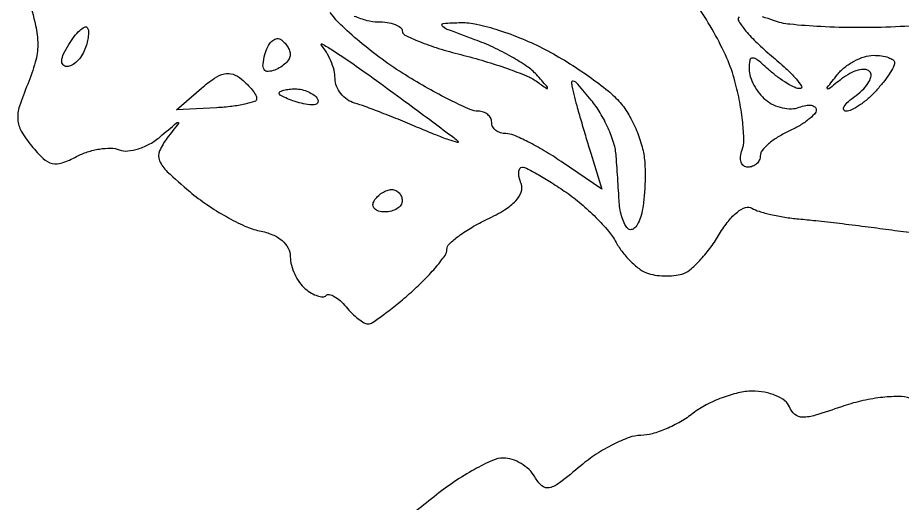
# Model space of a CAD drawing. Extents: x 0 to 102, y 0 to 135.
# Drawn here: x 86.85 to 93.54, y 77.83 to 81.5 of the extents above; entities that cross this region are included whole.
import ezdxf

# ---------------------------------------------------------------- set-up
doc = ezdxf.new("R2010")
doc.units = 0
doc.header["$MEASUREMENT"] = 0

msp = doc.modelspace()

# ---------------------------------------------------------------- linework, layer by layer
for points in [[(86.932156, 81.650952, -0.018769), (86.989238, 81.442118, -0.058511), (87.005563, 81.297487, -0.067186), (86.986961, 81.164196, -0.030746), (86.929223, 80.997968, 0.019986), (86.867168, 80.830987, 0.095019), (86.854383, 80.730361, 0.117159), (86.881099, 80.642865, 0.037782), (86.958749, 80.530604, 0.031663), (87.046758, 80.434982, 0.133298), (87.114651, 80.398024, 0.143441), (87.189075, 80.401859, 0.038765), (87.298329, 80.449852, -0.044041), (87.381315, 80.485269, -0.039411), (87.472358, 80.507217, -0.041577), (87.557676, 80.513601, -0.089735), (87.622145, 80.501375, 0.115862), (87.685684, 80.492699, 0.05395), (87.767634, 80.509548, 0.049343), (87.853924, 80.546969, 0.049159), (87.931327, 80.60061, -0.000732), (88.054358, 80.704829, -0.219685), (88.066707, 80.708231, -0.56724), (88.069339, 80.701548, -0.001125), (87.984371, 80.591851, 0.065138), (87.926847, 80.493944, 0.202274), (87.926701, 80.418941, 0.106408), (87.984534, 80.336061, 0.012343), (88.155029, 80.185053, 0.025549), (88.284763, 80.086615, 0.021592), (88.431199, 79.995861, 0.022145), (88.572163, 79.924723, 0.055034), (88.68195, 79.889177, -0.04631), (88.780057, 79.859289, -0.078239), (88.853426, 79.814866, -0.098007), (88.898614, 79.75839, -0.120433), (88.9146, 79.692984, 0.065181), (88.922937, 79.629306, 0.044411), (88.947951, 79.560592, 0.044445), (88.98467, 79.497448, 0.065726), (89.028134, 79.450493, 0.039536), (89.074799, 79.417621, 0.055825), (89.121128, 79.396757, 0.070463), (89.160344, 79.389989, 0.206775), (89.185278, 79.399878, -0.254365), (89.209818, 79.407127, -0.076276), (89.247514, 79.392801, -0.05576), (89.291734, 79.360772, -0.034968), (89.335903, 79.314544, 0.024914), (89.381203, 79.265185, 0.029526), (89.428815, 79.223477, 0.030567), (89.472318, 79.193763, 0.135351), (89.501922, 79.1856, 0.148606), (89.537208, 79.196324, 0.010479), (89.622623, 79.256158, 0.014082), (89.722608, 79.333786, 0.01012), (89.829963, 79.425796, 0.015818), (89.932995, 79.523813, 0.020952), (90.01997, 79.619679, 0.018862), (90.084549, 79.703372, 0.156118), (90.099, 79.748527, -0.206606), (90.116463, 79.788985, -0.028382), (90.188357, 79.849429, -0.028725), (90.286685, 79.914542, -0.020628), (90.403195, 79.976123, 0.02581), (90.535262, 80.047686, 0.065581), (90.61995, 80.116052, 0.104987), (90.660421, 80.181847, 0.179039), (90.65965, 80.245592, -0.037533), (90.645345, 80.293291, -0.069893), (90.642255, 80.333455, -0.114675), (90.650204, 80.359984, -0.269054), (90.66747, 80.37, -0.121494), (90.701714, 80.361554, -0.008746), (90.788039, 80.314272, -0.011862), (90.889797, 80.252955, -0.008675), (90.999897, 80.180287, -0.025481), (91.113337, 80.093748, -0.021013), (91.22524, 79.990612, -0.021517), (91.320027, 79.887031, -0.051713), (91.378228, 79.800989, 0.042873), (91.427652, 79.725071, 0.035869), (91.492109, 79.653694, 0.037316), (91.561047, 79.596796, 0.077171), (91.623427, 79.565784, 0.045684), (91.687404, 79.551744, 0.032369), (91.760821, 79.547333, 0.03284), (91.832118, 79.552358, 0.057661), (91.889309, 79.567035, 0.090791), (91.946271, 79.601763, 0.026519), (92.019412, 79.674351, 0.025698), (92.09458, 79.7664, 0.024963), (92.160691, 79.866545, -0.033308), (92.226545, 79.962771, -0.058296), (92.29458, 80.031106, -0.082116), (92.356603, 80.065576, -0.22808), (92.404913, 80.060481, 0.064437), (92.458297, 80.036328, 0.017481), (92.548047, 80.012335, 0.017388), (92.652713, 79.992043, 0.017257), (92.758798, 79.979014, -0.005448), (92.887256, 79.966307, -0.002079), (93.065904, 79.945916, -0.002058), (93.259779, 79.92216, -0.002523), (93.4407, 79.898307, 0.003353), (93.61684, 79.875382, 0.003186)], [(89.397229, 81.51329, 0.035025), (89.494247, 81.480453, 0.064171), (89.576911, 81.4698, -0.035536), (89.647264, 81.464794, -0.053893), (89.706641, 81.449647, -0.070446), (89.747371, 81.427496, -0.237318), (89.7606, 81.401194, 0.287203), (89.780689, 81.369105, 0.016717), (89.891069, 81.319989, 0.021209), (90.034526, 81.268787, 0.013617), (90.20475, 81.221094, -0.011175), (90.384096, 81.171788, -0.012227), (90.555708, 81.11585, -0.011727), (90.699824, 81.06111, -0.057957), (90.7758, 81.019383, 0.002708), (90.853781, 80.964578, 0.606885), (90.860086, 80.967891, 0.183324), (90.85482, 80.981609, 0.001476), (90.775605, 81.069757, 0.059548), (90.703892, 81.132251, 0.020301), (90.586496, 81.205405, 0.019854), (90.449106, 81.276402, 0.021615), (90.310305, 81.334113, -0.002874), (90.100038, 81.412433, -0.133976), (90.063369, 81.439094, -0.605361), (90.071413, 81.457454, -0.010926), (90.206307, 81.463839, -0.062907), (90.323487, 81.452058, -0.021137), (90.489552, 81.406434, -0.020648), (90.670889, 81.339896, -0.022209), (90.84166, 81.260047, -0.017899), (91.007462, 81.165646, -0.015633), (91.173921, 81.05548, -0.015905), (91.318127, 80.946374, -0.044206), (91.40945, 80.858197, -0.049383), (91.474586, 80.766159, -0.031281), (91.532355, 80.647975, -0.031279), (91.574934, 80.523495, -0.049347), (91.59384, 80.4123, -0.018765), (91.597344, 80.30381, -0.015306), (91.593179, 80.187691, -0.015579), (91.582726, 80.080948, -0.038592), (91.566669, 80.004075, -0.041902), (91.545455, 79.94886, -0.087118), (91.518576, 79.911555, -0.156185), (91.49091, 79.897753, -0.240375), (91.466025, 79.905969, -0.084034), (91.443999, 79.937323, -0.032164), (91.424136, 79.986989, -0.030738), (91.409084, 80.044809, -0.03298), (91.401676, 80.102694, 0.000708), (91.397366, 80.171271, 0.000293), (91.391353, 80.263984, 0.00029), (91.384792, 80.363346, 0.000375), (91.378645, 80.4546, 0.058363), (91.360676, 80.550826, 0.029723), (91.317204, 80.6661, 0.029062), (91.257591, 80.781121, 0.038425), (91.189716, 80.8776, 0.004978), (91.088188, 80.998175, 0.138521), (91.054204, 81.020718, 0.56129), (91.039461, 81.00798, 0.020571), (91.057849, 80.9199, 0.006163), (91.080068, 80.836132, 0.002351), (91.113001, 80.719987, 0.002328), (91.149957, 80.594153, 0.002853), (91.185703, 80.476946), (91.270903, 80.203192), (90.961413, 80.413496, 0.014754), (90.835057, 80.494013, 0.017625), (90.711327, 80.562023, 0.016555), (90.604232, 80.611689, 0.100619), (90.544661, 80.6238, -0.07735), (90.503685, 80.630177, -0.090002), (90.468908, 80.648651, -0.100775), (90.445659, 80.676136, -0.125966), (90.4374, 80.7084, 0.119387), (90.429584, 80.740667, 0.100671), (90.407544, 80.768149, 0.092148), (90.374581, 80.786604, 0.081835), (90.335762, 80.793, -0.104438), (90.274739, 80.805887, -0.010378), (90.138515, 80.869519, -0.012712), (89.978007, 80.953732, -0.009765), (89.807012, 81.053492, -0.018811), (89.631509, 81.169804, -0.016548), (89.457368, 81.303839, -0.016853), (89.308327, 81.435295, -0.047097), (89.216509, 81.539942, -0.000716)], [(92.308558, 81.507958, 0.352078), (92.304914, 81.474458, 0.030297), (92.359235, 81.399842, 0.029523), (92.443313, 81.309388, 0.017681), (92.552941, 81.211767, -0.012612), (92.660994, 81.117495, -0.026635), (92.738785, 81.038056, -0.041952), (92.780136, 80.982263, -0.577738), (92.770561, 80.964476, -0.11413), (92.730575, 80.972502, -0.027301), (92.670071, 81.003997, -0.026653), (92.602862, 81.048786, -0.023614), (92.537911, 81.102212, 0.010519), (92.448105, 81.180112, 0.157952), (92.410128, 81.195289, 0.383333), (92.388946, 81.178671, 0.043384), (92.3832, 81.112571, 0.079195), (92.392326, 81.055317, 0.044303), (92.42016, 80.990329, 0.042827), (92.460876, 80.928024, 0.053464), (92.509023, 80.878494, 0.065458), (92.566652, 80.842203, 0.054222), (92.635478, 80.819171, 0.056234), (92.704571, 80.812082, 0.08931), (92.762823, 80.82318, -0.04544), (92.811867, 80.837049, -0.083723), (92.853207, 80.837781, -0.133371), (92.88033, 80.825847, -0.226535), (92.8908, 80.803924, -0.194091), (92.877708, 80.77147, -0.035576), (92.828672, 80.727334, -0.033597), (92.760289, 80.681096, -0.02497), (92.6793, 80.639193, 0.031507), (92.598339, 80.595955, 0.039814), (92.529928, 80.545751, 0.044326), (92.481876, 80.496148, 0.171894), (92.4678, 80.456414, -0.107563), (92.460624, 80.423445, -0.099568), (92.44029, 80.395384, -0.095727), (92.409901, 80.37657, -0.091121), (92.374149, 80.37, -0.16335), (92.342644, 80.380575, -0.151328), (92.322715, 80.408328, -0.109719), (92.318317, 80.450548, -0.062995), (92.330567, 80.500479, 0.097113), (92.343572, 80.574996, 0.020688), (92.335355, 80.70694, 0.020902), (92.31272, 80.86155, 0.018547), (92.276557, 81.0201, 0.038863), (92.214918, 81.19489, 0.023811), (92.117005, 81.390383, 0.023609), (91.999028, 81.578916, 0.0338)], [(93.776326, 81.443471, 0.000442), (93.489565, 81.431315, -0.011242), (93.201472, 81.425331, -0.012719), (92.925047, 81.432839, -0.011993), (92.691301, 81.450773, -0.065785), (92.568382, 81.479806, 0.027581), (92.484746, 81.506429, 0.03629)], [(93.602856, 78.621769, 0.08281), (93.511615, 78.636134, 0.027914), (93.376804, 78.627372, 0.026883), (93.226137, 78.600815, 0.027748), (93.080809, 78.558442, -0.010189), (92.885149, 78.493861, -0.073962), (92.787545, 78.479032, -0.177514), (92.729269, 78.500189, -0.126868), (92.688659, 78.557218, 0.140736), (92.653861, 78.603369, 0.061492), (92.586804, 78.641968, 0.053982), (92.500453, 78.667886, 0.04797), (92.407005, 78.676119, 0.055764), (92.301549, 78.663466, 0.031885), (92.178693, 78.626193, 0.031473), (92.058394, 78.572292, 0.04494), (91.9602, 78.5088, -0.036157), (91.865725, 78.445336, -0.029729), (91.75682, 78.391407, -0.030706), (91.650358, 78.353873, -0.066933), (91.564841, 78.341481, 0.084741), (91.475719, 78.325327, 0.029695), (91.355818, 78.273534, 0.028481), (91.228156, 78.199746, 0.029629), (91.11146, 78.112812, -0.010738), (90.950903, 77.983497, -0.105084), (90.872847, 77.946066, -0.247021), (90.816836, 77.960164, -0.082602), (90.762365, 78.028212, 0.074301), (90.720281, 78.0826, 0.055742), (90.66005, 78.128632, 0.056182), (90.591753, 78.159868, 0.079342), (90.525801, 78.1704, 0.10589), (90.442477, 78.152554, 0.021614), (90.306956, 78.084529, 0.021872), (90.153488, 77.989978, 0.018999), (90.001254, 77.878072, 0.002523), (89.848125, 77.755017, 0.002323)]]:
    msp.add_lwpolyline(points, format="xyb")
for points in [[(87.377899, 81.427301, -0.178572), (87.388043, 81.405298, -0.042721), (87.387763, 81.364372, -0.038603), (87.379231, 81.314481, -0.029972), (87.362607, 81.261949, -0.054533), (87.336907, 81.212021, -0.057328), (87.301384, 81.169749, -0.063967), (87.261893, 81.140976, -0.126136), (87.224538, 81.1314, -0.219666), (87.196446, 81.144367, -0.202213), (87.186795, 81.17483, -0.089132), (87.201016, 81.22621, -0.027617), (87.239831, 81.296753, -0.023297), (87.281928, 81.357653, -0.040514), (87.322985, 81.403309, -0.052829), (87.357616, 81.429738, -0.345793)], [(88.839618, 81.336956, -0.06081), (88.8683, 81.313996, -0.051032), (88.892574, 81.283501, -0.053229), (88.909104, 81.250469, -0.089643), (88.9146, 81.220058, -0.137707), (88.906093, 81.189758, -0.061456), (88.880136, 81.157003, -0.05418), (88.842155, 81.126935, -0.048784), (88.797275, 81.104481, -0.079092), (88.746693, 81.093776, -0.269012), (88.717864, 81.108598, -0.173223), (88.708615, 81.148591, -0.03502), (88.722294, 81.221378, -0.049292), (88.743982, 81.280013, -0.085234), (88.774224, 81.322121, -0.127426), (88.807717, 81.341494, -0.209095)], [(89.5914, 81.007042, -0.001385), (89.805176, 80.850935, -0.002033), (89.992192, 80.712399, -0.000953), (90.150727, 80.593488, -0.037634), (90.1836, 80.564617, -0.763165), (90.179059, 80.556846, -0.017326), (90.114069, 80.576698, -0.012552), (90.014547, 80.613729, -0.005869), (89.8875, 80.666406, 0.004539), (89.747084, 80.725065, 0.00448), (89.605015, 80.781426, 0.004405), (89.479736, 80.828569, 0.017157), (89.40105, 80.854364, -0.082387), (89.344473, 80.881477, -0.071526), (89.29649, 80.926545, -0.073305), (89.264123, 80.982099, -0.09559), (89.253, 81.039747, 0.06108), (89.245311, 81.102454, 0.037478), (89.221936, 81.173242, 0.037123), (89.187742, 81.240881, 0.053595), (89.14725, 81.294214, -0.845464), (89.153764, 81.302832, -0.023453), (89.234097, 81.25608, -0.009593), (89.387113, 81.152929, -0.003908)], [(93.324159, 81.216, -0.033977), (93.385, 81.211861, -0.051921), (93.43634, 81.199318, -0.06749), (93.471685, 81.181001, -0.244158), (93.483, 81.159211, -0.127166), (93.474998, 81.128256, -0.019706), (93.441871, 81.073658, -0.02089), (93.396597, 81.011108, -0.016815), (93.342988, 80.947711, -0.028403), (93.282946, 80.888499, -0.031207), (93.218355, 80.838446, -0.032845), (93.158377, 80.803208, -0.116912), (93.115318, 80.793, -0.32087), (93.098805, 80.804814, -0.227826), (93.101611, 80.828245, -0.069477), (93.134442, 80.86676, -0.0237), (93.191747, 80.912983, 0.040505), (93.250135, 80.963406, 0.065472), (93.289635, 81.01572, 0.093241), (93.305377, 81.061674, 0.236646), (93.294561, 81.094239, 0.191435), (93.260123, 81.109088, 0.072667), (93.207197, 81.102907, 0.058287), (93.145152, 81.078284, 0.042831), (93.083194, 81.037706, -0.001509), (92.985905, 80.961819, -0.361246), (92.975429, 80.962174, -0.394303), (92.974511, 80.972083, -0.001575), (93.049209, 81.06795, -0.058033), (93.105365, 81.124602, -0.045009), (93.17787, 81.17251, -0.046221), (93.254851, 81.205199, -0.077451)], [(88.546618, 81.036245, -0.025463), (88.590298, 80.996069, -0.030072), (88.627148, 80.953723, -0.031267), (88.653299, 80.914957, -0.135343), (88.660421, 80.888391, -0.320995), (88.644727, 80.866793, -0.02452), (88.571365, 80.846316, -0.026457), (88.47367, 80.829519, -0.016459), (88.357785, 80.819709), (88.055529, 80.804117), (88.243983, 80.967562, -0.028929), (88.34179, 81.04294, -0.094177), (88.416465, 81.075483, -0.136613), (88.481543, 81.072332, -0.093471)], [(88.951907, 80.9622, -0.056553), (89.002055, 80.95651, -0.049897), (89.051931, 80.939666, -0.052741), (89.094174, 80.914871, -0.095554), (89.121224, 80.88549, -0.236417), (89.123436, 80.860775, -0.238295), (89.10497, 80.844319, -0.095442), (89.061233, 80.841265, -0.033809), (88.999317, 80.853057, -0.016806), (88.934436, 80.872375, -0.025605), (88.879737, 80.893855, -0.023164), (88.838705, 80.914786, -0.269441), (88.83, 80.929767, -0.287593), (88.837859, 80.9423, -0.047694), (88.86581, 80.952673, -0.039897), (88.905191, 80.95985, -0.025136)], [(89.680993, 80.2008, -0.105429), (89.711367, 80.194323, -0.099231), (89.737215, 80.175949, -0.096318), (89.754541, 80.148495, -0.092995), (89.7606, 80.1162, -0.153634), (89.750446, 80.083935, -0.097988), (89.721856, 80.056451, -0.080552), (89.679138, 80.037906, -0.062283), (89.628707, 80.0316, -0.066118), (89.582039, 80.037798, -0.138808), (89.550917, 80.056451, -0.191142), (89.539968, 80.084082, -0.139169), (89.5491, 80.1162, -0.06081), (89.575005, 80.148561, -0.051032), (89.609411, 80.175949, -0.053229), (89.646681, 80.194599, -0.089642)]]:
    msp.add_lwpolyline(points, format="xyb", close=True)

doc.saveas('drawing.dxf')
